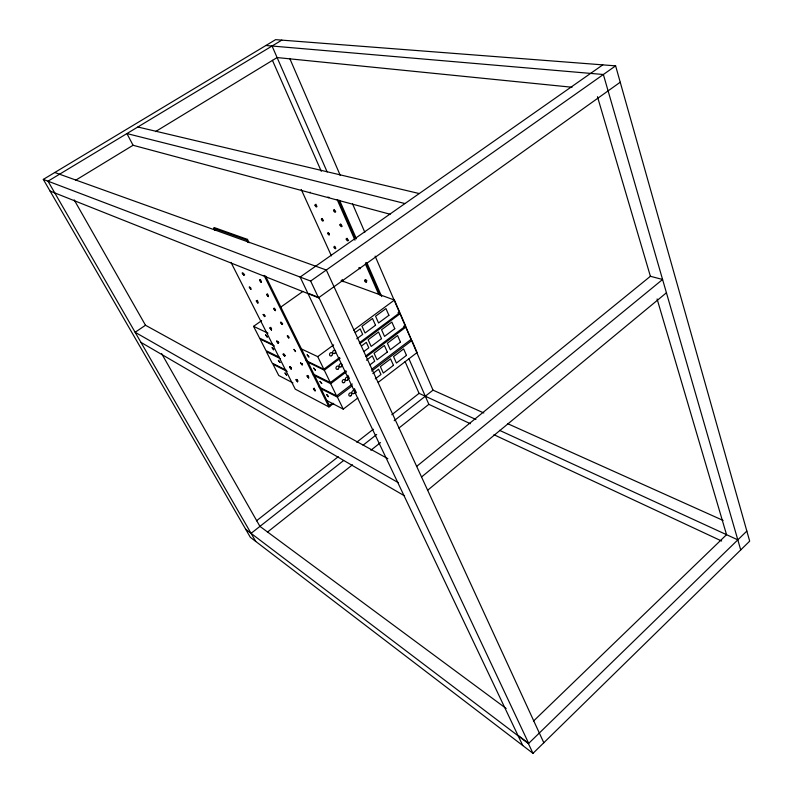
<?xml version="1.0" encoding="UTF-8"?>
<svg xmlns="http://www.w3.org/2000/svg" width="793" height="793" viewBox="0 0 793 793"><rect width="100%" height="100%" fill="white"/><g stroke="black" fill="none" stroke-linecap="round" stroke-linejoin="round"><path stroke-width="1.19" d="M314.147 388.124L314.385 388.867M334.676 246.207C337.927 252.551 331.068 244.799 335.102 247.327M260.352 279.473L261.343 281.465M267.439 293.767L268.411 295.73M532.985 753.35L749.682 541.153L615.616 65.859L275.617 39.65L43.318 179.396L250.32 537.287L532.985 753.35L528.416 743.636L245.681 529.268M528.416 743.636L746.837 531.082M602.779 64.867L300.141 277.064L522.765 745.529M533.471 721.095L726.547 534.69L657.08 298.961M427.645 490.252L666.427 292.786M421.539 476.98L662.591 279.483L650.399 276.291L416.622 466.423M267.419 532.143L352.488 464.797M370.856 450.255L380.521 442.603M398.889 428.071L428.854 404.341L470.368 423.72M251.074 533.352L343.597 460.535M363.045 445.22L376.665 434.505M394.18 420.716L433.018 390.146L483.809 412.965M256.456 520.832L338.254 456.709M356.751 442.207L373.305 429.231M391.811 414.729L419.071 393.358L475.889 419.467M326.845 400.584L343.25 409.129L357.821 397.967M378.231 382.325L417.098 352.538L411.894 340.475L371.699 371.005M375.267 378.866L380.997 374.494L378.568 369.191L372.829 373.562M321.006 388.719L337.382 397.075L352.092 385.904M329.363 405.56L332.307 403.32M230.991 262.394L295.254 389.145L328.966 406.948L333.675 403.369M369.905 364.859L374.722 361.211L372.264 355.829L366.465 360.21M319.143 387.024L336.609 395.925L352.31 384M371.937 369.102L411.2 339.315L405.907 327.073L403.627 326.181M313.691 374.326L330.334 382.593L345.976 370.837M365.533 356.126L405.629 325.992L400.267 313.582L397.987 312.72M313.215 375L330.661 383.683L346.501 371.768M366.307 356.87L405.907 327.073M363.937 351.468L368.804 347.83L366.316 342.368L361.43 346.016M306.118 360.656L323.851 369.241L339.642 357.474M359.388 342.774L399.87 312.64L394.438 300.051L341.129 280.563M307.684 362.114L324.297 370.182L340.088 358.416M359.814 343.716L400.267 313.582M356.791 338.78L362.688 334.408L360.161 328.867L355.234 332.515M301.132 348.811L317.725 356.642L333.665 344.886M353.589 330.185L394.438 300.051M50.068 191.054L318.528 297.791L620.235 82.214M43.318 179.396L310.648 281.059L615.616 65.859M272.891 344.568L259.598 338.125L253.562 326.349L261.621 320.65M280.752 307.119L302.896 291.447M387.846 458.691L145.496 325.249L135.137 332.287L398.304 482.669M247.485 239.397L214.516 227.67L213.664 228.235L246.603 239.992L247.485 239.397L249.121 242.727M75.642 180.239L133.065 145.268L390.136 214.249M155.517 131.598L277.104 57.562L572.031 87.25M281.822 40.126L48.006 181.181L255.713 541.411M270.8 327.301L271.622 329.174M265.893 45.498L603.364 74.502L740.721 549.926M244.631 274.765L243.134 273.07M137.833 126.989L419.249 193.551M257.348 300.309L258.042 302.202M404.975 203.553L126.92 133.571L133.065 145.268M278.749 342.626L277.421 341.248M54.786 172.497L326.32 270.007L543.81 742.754M309.439 293.757L318.905 297.524L528.683 743.368L518.434 735.607M507.52 423.611L723.117 520.436M499.491 430.321L737.817 539.864M493.92 434.713L721.64 541.024M253.562 326.349L267.945 333.139M274.447 345.996L260.045 339.007L265.992 350.625L279.305 357.237M280.504 358.704L266.329 351.646L272.197 363.105L286.392 370.341M287.155 371.441L272.951 364.195L278.749 375.505L292.964 382.91M140.946 342.368L404.589 495.903M282.675 323.921L281.327 322.236M265.278 316.08L263.97 314.434M285.084 355.472L284.39 354.897M291.368 368.329L290.079 366.743M278.67 342.675L277.481 341.317M302.549 364.037L301.905 363.491M506.182 708.496L259.935 526.374L161.613 353.579M335.806 248.13L335.152 247.485M275.607 309.954L274.378 308.14M297.811 380.987L297.177 380.323M302.5 364.156L301.846 363.462M285.034 355.581L284.479 354.957M291.497 368.418L290.347 366.723M297.871 381.086L296.731 379.401M289.029 337.263L288.107 335.895M308.774 377.042L307.535 375.495M315.168 389.928L314.652 389.304M250.885 288.196L250.301 287.334M308.546 376.804L307.813 375.495M284.261 354.699L283.904 354.134M296.988 380.045L296.711 379.52M74.175 199.886L145.496 325.249M284.201 354.62L283.934 354.084M213.664 228.235L214.784 230.436M265.496 275.954L329.749 406.353M246.603 239.992L247.694 242.202M264.059 275.379L328.966 406.948M337.382 397.075L343.25 409.129M317.725 356.642L323.851 369.241M324.297 370.182L330.334 382.593M330.661 383.683L336.609 395.925M354.412 388.59L356.404 392.783M347.859 375.248L349.376 378.439M310.648 281.059L318.528 297.791M301.251 189.487L331.395 255.861M342.13 279.493L343.151 281.743M272.435 60.337L321.314 171.347M405.104 361.638L419.071 393.358M272.058 46.024L327.162 171.952M339.553 200.272L356.404 238.782M366.812 262.572L381.681 296.552M408.95 358.842L428.854 404.341M338.492 200.223L355.373 238.752M365.801 262.552L380.204 295.422M337.144 199.568L354.957 240.18M365.345 263.861L378.707 294.322M289.752 58.464L340.286 175.461M352.548 203.86L364.82 232.26M375.119 256.109L433.018 390.146M597.466 96.696L650.399 276.291M360.032 267.558A1.338 0.515 54.6 0 1 360.111 268.728A1.338 0.515 54.6 0 1 358.872 267.647M328.847 197.189A1.388 0.545 56.2 0 1 327.806 197.12M310.291 192.223A1.358 0.515 56.4 0 1 309.528 192.392M366.733 281.773A1.318 0.506 54.3 0 1 365.464 280.286A1.318 0.506 54.3 0 1 365.979 279.701M366.644 280.365A1.318 0.506 54.3 0 1 366.832 280.653M360.498 268.044A1.338 0.515 54.6 0 1 360.052 267.647M348.583 240.338A1.358 0.525 55.2 0 1 347.522 239.555A1.358 0.525 55.2 0 1 347.037 238.227M329.402 234.232A1.328 0.506 55.5 0 1 328.471 232.646M342.13 226.104A1.368 0.535 55.5 0 1 341.139 225.192A1.368 0.535 55.5 0 1 340.742 223.993M323.138 220.305A1.338 0.506 55.8 0 1 322.196 218.491M335.756 211.681A1.378 0.535 55.9 0 1 334.349 209.768M316.774 206.18A1.348 0.515 56.1 0 1 315.892 204.207M300.517 362.827L302.173 364.899L300.517 362.827M307.188 354.838L308.883 356.949L307.188 354.838M307.03 375.922L308.665 377.974L307.03 375.922M313.721 368.14L315.406 370.242L313.721 368.14M313.443 388.828L315.079 390.87L313.443 388.828M320.055 381.423L321.72 383.515L320.055 381.423M326.736 394.597L328.391 396.669L326.736 394.597M242.261 273.079L243.887 275.29L242.261 273.079M249.319 287.076L250.935 289.276L249.319 287.076M259.499 280.068L261.175 282.338L259.499 280.068M256.278 300.884L257.884 303.065L256.278 300.884M266.597 294.352L268.252 296.602L266.597 294.352M263.127 314.494L264.723 316.655L263.236 314.454M273.595 308.427L275.24 310.658L273.595 308.427M265.655 334.933L267.211 337.035L265.655 334.933M269.888 327.906L271.474 330.057L269.888 327.906M280.484 322.295L282.12 324.515L280.484 322.295M272.138 347.681L273.674 349.763L272.138 347.681M276.559 341.129L278.135 343.27L276.559 341.129M287.284 335.974L288.9 338.165L287.393 335.935M278.412 360.409L279.939 362.48L278.412 360.409M283.131 354.174L284.697 356.295L283.131 354.174M293.975 349.445L295.581 351.626L294.094 349.416M285.034 373.047L286.551 375.099L285.034 373.047M289.614 367.04L291.17 369.141L289.614 367.04M296.007 379.728L297.553 381.81L296.007 379.728M393.457 365.325L383.306 373.077L380.372 366.624L390.572 358.862L393.457 365.325M406.472 355.383L396.421 363.055L393.546 356.592L403.637 348.92L406.472 355.383M387.321 352.042L377.062 359.804L374.078 353.252L384.387 345.49L387.321 352.042M400.455 342.1L390.305 349.772L387.39 343.22L397.58 335.548L400.455 342.1M381.512 338.661L371.164 346.422L368.14 339.771L378.539 332.009L381.512 338.661M394.775 328.718L384.536 336.401L381.572 329.749L391.861 322.077L394.775 328.718M375.525 325.249L365.067 333.001L362.004 326.26L372.502 318.499L375.525 325.249M388.907 315.307L378.568 322.979L375.565 316.238L385.953 308.566L388.907 315.307M364.651 280.702A1.328 0.506 54.3 0 0 366.138 282.348A1.328 0.506 54.3 0 0 365.662 280.653A1.328 0.506 54.3 0 0 364.651 280.702M346.283 239.228A1.358 0.525 55.2 0 0 347.79 240.894A1.358 0.525 55.2 0 0 347.284 239.109A1.358 0.525 55.2 0 0 346.283 239.228M327.747 233.42A1.328 0.506 55.4 0 0 329.214 235.045A1.328 0.506 55.4 0 0 328.689 233.291A1.328 0.506 55.4 0 0 327.747 233.42M339.989 225.004A1.368 0.535 55.5 0 0 341.505 226.679A1.368 0.535 55.5 0 0 340.98 224.855A1.368 0.535 55.5 0 0 339.989 225.004M321.452 219.483A1.338 0.506 55.8 0 0 322.929 221.108A1.338 0.506 55.8 0 0 322.394 219.324A1.338 0.506 55.8 0 0 321.452 219.483M315.079 205.337A1.348 0.515 56.1 0 0 316.566 206.983A1.348 0.515 56.1 0 0 316.02 205.159A1.348 0.515 56.1 0 0 315.079 205.337M333.595 210.571A1.378 0.535 55.9 0 0 335.122 212.246A1.378 0.535 55.9 0 0 334.587 210.403A1.378 0.535 55.9 0 0 333.595 210.571M338.076 369.092A1.725 1.388 -64.5 0 0 338.244 366.217A1.725 1.388 -64.5 0 0 335.974 367.912A1.725 1.388 -64.5 0 0 338.076 369.092M341.208 366.753A1.725 1.388 -64.7 0 0 341.377 363.878A1.725 1.388 -64.7 0 0 339.117 365.563A1.725 1.388 -64.7 0 0 341.208 366.753M350.863 395.796A1.705 1.348 -63.4 0 0 351.031 392.981A1.705 1.348 -63.4 0 0 348.811 394.676A1.705 1.348 -63.4 0 0 350.863 395.796M353.936 393.457A1.695 1.348 -63.6 0 0 354.104 390.642A1.695 1.348 -63.6 0 0 351.894 392.327A1.695 1.348 -63.6 0 0 353.936 393.457M344.291 382.504A1.715 1.368 -63.9 0 0 344.459 379.659A1.715 1.368 -63.9 0 0 342.219 381.354A1.715 1.368 -63.9 0 0 344.291 382.504M347.393 380.164A1.715 1.368 -64.1 0 0 347.562 377.319A1.715 1.368 -64.1 0 0 345.322 379.004A1.715 1.368 -64.1 0 0 347.393 380.164M331.652 355.661A1.735 1.408 -65.1 0 0 331.821 352.756A1.735 1.408 -65.1 0 0 329.531 354.441A1.735 1.408 -65.1 0 0 331.652 355.661M334.815 353.311A1.735 1.408 -65.3 0 0 334.983 350.417A1.735 1.408 -65.3 0 0 332.693 352.102A1.735 1.408 -65.3 0 0 334.815 353.311"/></g></svg>
